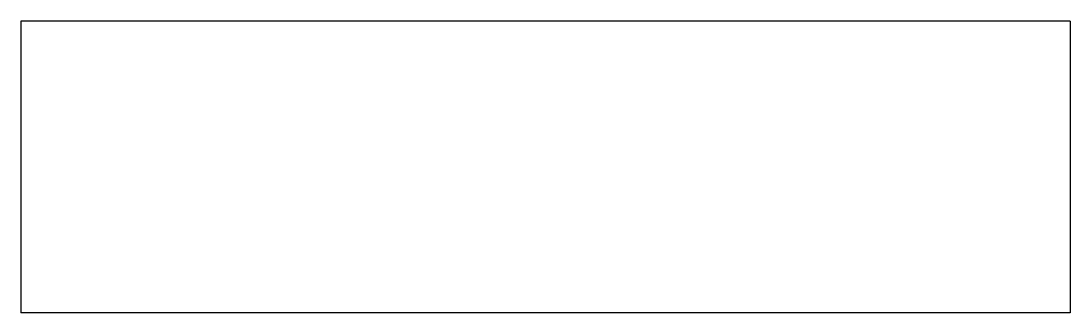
# Model space of a CAD drawing. Header units: millimetres. Extents: x 5550 to 6450, y -7235 to -6985.
import ezdxf

# ---------------------------------------------------------------- set-up
doc = ezdxf.new("R2010")
doc.units = ezdxf.units.MM
doc.layers.add('doors22', color=2, linetype='Continuous')

msp = doc.modelspace()

# ---------------------------------------------------------------- linework, layer by layer
at = {"layer": 'doors22'}
for p, q in [((6450, -6985), (5550, -6985)), ((5550, -6985), (5550, -7235)), ((6450, -6985), (6450, -7235)), ((6450, -7235), (5550, -7235))]:
    msp.add_line(p, q, dxfattribs=at)

doc.saveas('drawing.dxf')
